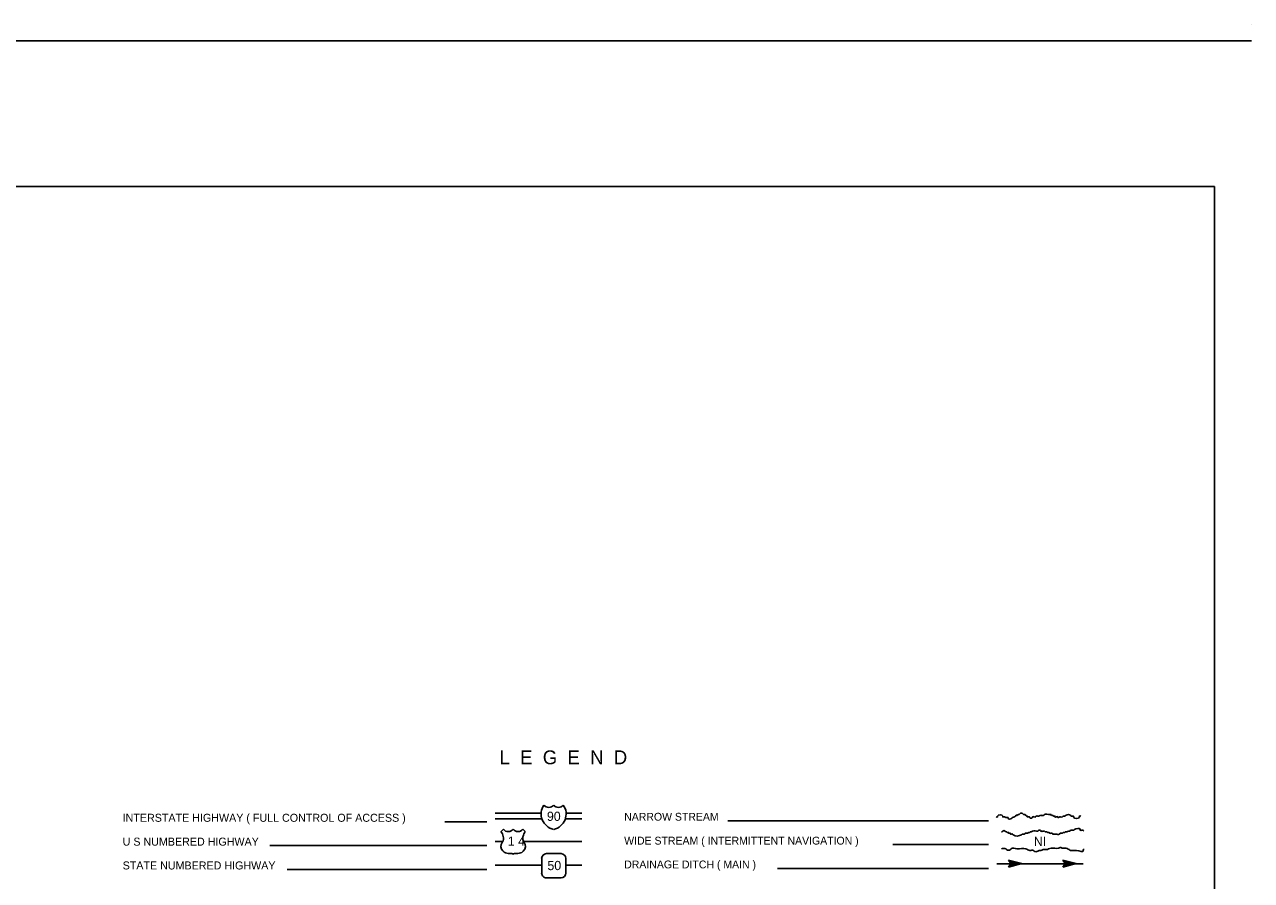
# Model space of a CAD drawing. Extents: x 1172858 to 1635737, y 15771737 to 16148254.
# Drawn here: x 1569322 to 1635737, y 15914737 to 15961095 of the extents above; entities that cross this region are included whole.
import ezdxf

# ---------------------------------------------------------------- set-up
doc = ezdxf.new("R2010")
doc.units = 0
for name, color, linetype in [('L12', 7, 'Continuous'), ('L23', 7, 'Continuous'), ('L26', 7, 'Continuous')]:
    doc.layers.add(name, color=color, linetype=linetype)

msp = doc.modelspace()

# ---------------------------------------------------------------- linework, layer by layer
at = {"layer": 'L12'}
for p, q in [((1594791, 15918381), (1597294, 15918381)), ((1598635, 15918381), (1599485, 15918381)), ((1594791, 15918080), (1597326, 15918080)), ((1598598, 15918080), (1599485, 15918080)), ((1595219, 15916855), (1594802, 15916855)), ((1596328, 15916855), (1599491, 15916855)), ((1594791, 15915567), (1597315, 15915567)), ((1598625, 15915567), (1599485, 15915567))]:
    msp.add_line(p, q, dxfattribs=at)
at = {"layer": 'L23'}
for p, q in [((1276931, 15952329), (1633737, 15952329)), ((1633737, 15952329), (1633737, 15778087)), ((1592078, 15917916), (1594348, 15917916)), ((1595119, 15917383), (1595251, 15917515)), ((1596423, 15917383), (1596291, 15917515)), ((1607400, 15917975), (1621503, 15917975)), ((1595177, 15916797), (1595182, 15916808)), ((1595235, 15917124), (1595235, 15917124)), ((1596307, 15917114), (1596307, 15917135)), ((1596365, 15916797), (1596365, 15916797)), ((1582595, 15916623), (1594348, 15916623)), ((1595224, 15916322), (1595209, 15916332)), ((1595510, 15916200), (1595710, 15916200)), ((1596032, 15916200), (1595832, 15916200)), ((1596291, 15916306), (1596317, 15916322)), ((1598366, 15916190), (1597574, 15916190)), ((1616318, 15916681), (1621503, 15916681)), ((1597315, 15915926), (1597315, 15915139)), ((1598625, 15915139), (1598625, 15915926)), ((1621957, 15915641), (1626635, 15915641)), ((1623298, 15915656), (1622590, 15915841)), ((1622590, 15915841), (1622706, 15915656)), ((1623298, 15915656), (1622590, 15915466)), ((1622590, 15915466), (1622706, 15915656)), ((1623192, 15915641), (1622633, 15915498)), ((1623219, 15915667), (1622643, 15915810)), ((1623118, 15915651), (1622643, 15915514)), ((1623139, 15915667), (1622648, 15915788)), ((1623034, 15915641), (1622659, 15915556)), ((1623050, 15915667), (1622685, 15915757)), ((1622960, 15915651), (1622685, 15915593)), ((1622833, 15915641), (1622691, 15915609)), ((1622960, 15915672), (1622701, 15915715)), ((1623298, 15915656), (1622706, 15915656)), ((1622849, 15915667), (1622717, 15915688)), ((1622759, 15915667), (1622717, 15915672)), ((1622791, 15915641), (1622717, 15915641)), ((1622981, 15915656), (1622791, 15915656)), ((1622918, 15915656), (1622791, 15915656)), ((1626244, 15915656), (1625531, 15915841)), ((1625531, 15915841), (1625653, 15915656)), ((1626244, 15915656), (1625531, 15915466)), ((1625531, 15915466), (1625653, 15915656)), ((1626133, 15915641), (1625573, 15915498)), ((1626160, 15915667), (1625584, 15915810)), ((1626059, 15915651), (1625584, 15915514)), ((1626086, 15915667), (1625589, 15915788)), ((1625975, 15915641), (1625600, 15915556)), ((1625991, 15915667), (1625626, 15915757)), ((1625901, 15915651), (1625626, 15915593)), ((1625774, 15915641), (1625632, 15915609)), ((1625901, 15915672), (1625642, 15915715)), ((1626244, 15915656), (1625653, 15915656)), ((1625790, 15915667), (1625658, 15915688)), ((1625700, 15915667), (1625658, 15915672)), ((1625732, 15915641), (1625658, 15915641)), ((1625927, 15915656), (1625732, 15915656)), ((1625859, 15915656), (1625732, 15915656)), ((1583535, 15915334), (1594348, 15915334)), ((1597574, 15914875), (1598366, 15914875)), ((1610077, 15915392), (1621503, 15915392))]:
    msp.add_line(p, q, dxfattribs=at)
for centre, radius, start, end in [((1598137, 15918337), 849, 145.14312, 258.09316), ((1597703, 15919021), 328, 217.37591, 322.23762), ((1598224, 15919021), 328, 217.76666, 322.62838), ((1597790, 15918337), 849, 281.91113, 34.86116), ((1595509, 15917698), 317, 215.68703, 325.8092), ((1596034, 15917698), 317, 214.19569, 324.65779), ((1595450, 15916586), 344, 141.56593, 226.89454), ((1594614, 15916987), 637, 12.29087, 38.41087), ((1594866, 15917021), 384, 326.08664, 14.91322), ((1596677, 15917022), 384, 166.75048, 215.18625), ((1596929, 15916987), 637, 141.59322, 166.93701), ((1596093, 15916586), 344, 310.34092, 38.29471), ((1595510, 15916597), 394, 224.02499, 270.00208), ((1595707, 15916138), 65.6, 10.37181, 90.00214), ((1595836, 15916138), 65.6, 90.00214, 169.63251), ((1596033, 15916597), 394, 270.00214, 311.99099), ((1597576, 15915926), 263, 90.00214, 180.00214), ((1598363, 15915926), 263, 0.00214, 90.00214), ((1597576, 15915139), 263, 180.00214, 270.00214), ((1598363, 15915139), 263, 270.00214, 0.00214)]:
    msp.add_arc(centre, radius, start, end, dxfattribs=at)
for points in [[(1621909, 15918180), (1621994, 15918180), (1621994, 15918223), (1622274, 15918223), (1622274, 15918180), (1622390, 15918180), (1622432, 15918144), (1622559, 15918144), (1622559, 15918107), (1622759, 15918107), (1622802, 15918144), (1622918, 15918180), (1623002, 15918265), (1623044, 15918265), (1623081, 15918265), (1623118, 15918307), (1623161, 15918307), (1623198, 15918349), (1623366, 15918349), (1623398, 15918307), (1623483, 15918307), (1623567, 15918223), (1623609, 15918223), (1623609, 15918180), (1623641, 15918180), (1623726, 15918180), (1623726, 15918144), (1623884, 15918144), (1623884, 15918180), (1624048, 15918180), (1624090, 15918223), (1624169, 15918223), (1624206, 15918223), (1624333, 15918265), (1624491, 15918265), (1624533, 15918307), (1624850, 15918307), (1624892, 15918307), (1624892, 15918265), (1624977, 15918265), (1625019, 15918223), (1625093, 15918223), (1625093, 15918180), (1625257, 15918180), (1625257, 15918144), (1625299, 15918144), (1625341, 15918180), (1625373, 15918180), (1625500, 15918180), (1625542, 15918223), (1625616, 15918223), (1625700, 15918265), (1625943, 15918265), (1625985, 15918223), (1626101, 15918223), (1626101, 15918180), (1626424, 15918180), (1626424, 15918223), (1626508, 15918223)], [(1622200, 15917373), (1622242, 15917373), (1622274, 15917415), (1622400, 15917415), (1622442, 15917373), (1622485, 15917373), (1622516, 15917330), (1622601, 15917330), (1622601, 15917293), (1622685, 15917293), (1622685, 15917251), (1622728, 15917251), (1622802, 15917251), (1622844, 15917214), (1623282, 15917214), (1623366, 15917251), (1623451, 15917251), (1623493, 15917293), (1623609, 15917293), (1623694, 15917330), (1623736, 15917330), (1623768, 15917373), (1623810, 15917373), (1623889, 15917415), (1624174, 15917415), (1624248, 15917457), (1624290, 15917457), (1624333, 15917415), (1624491, 15917415), (1624533, 15917415), (1624576, 15917373), (1624660, 15917373), (1624702, 15917330), (1624776, 15917330), (1624818, 15917293), (1624940, 15917293), (1624977, 15917251), (1625098, 15917251), (1625141, 15917251), (1625341, 15917251), (1625383, 15917293), (1625500, 15917293), (1625542, 15917330), (1625626, 15917330), (1625669, 15917373), (1625742, 15917373), (1625827, 15917415), (1625869, 15917415), (1625906, 15917415), (1625948, 15917457), (1626107, 15917457), (1626149, 15917489), (1626466, 15917489), (1626466, 15917457), (1626550, 15917457), (1626635, 15917457), (1626635, 15917415)], [(1622200, 15916449), (1622442, 15916449), (1622485, 15916406), (1622685, 15916406), (1622728, 15916449), (1623044, 15916449), (1623525, 15916449), (1623736, 15916364), (1623931, 15916364), (1623974, 15916322), (1624174, 15916322), (1624248, 15916364), (1624333, 15916364), (1624459, 15916406), (1624618, 15916406), (1624898, 15916491), (1625299, 15916491), (1625383, 15916522), (1625426, 15916522), (1625468, 15916491), (1625626, 15916491), (1625869, 15916406), (1625948, 15916364), (1626265, 15916364), (1626635, 15916364), (1626635, 15916406), (1626677, 15916406)]]:
    msp.add_spline(points, degree=3, dxfattribs=at)
at = {"layer": 'L26'}
for p, q in [((1635736, 15961095), (1635736, 15961095)), ((1635736, 15961095), (1635736, 15961095)), ((1274931, 15960205), (1635737, 15960205))]:
    msp.add_line(p, q, dxfattribs=at)

# ---------------------------------------------------------------- texts
at = {"layer": 'L23'}
for s, height, p in [('L  E  G  E  N  D', 749.98, (1595034, 15921032)), ('INTERSTATE HIGHWAY ( FULL CONTROL OF ACCESS )', 433.31, (1574633, 15917916)), ('90', 500, (1597600, 15917964)), ('NARROW STREAM', 425.01, (1601782, 15917975)), ('U S NUMBERED HIGHWAY', 433.31, (1574633, 15916623)), ('1 4', 500, (1595484, 15916616)), ('WIDE STREAM ( INTERMITTENT NAVIGATION )', 425.01, (1601782, 15916681)), ('NI', 500, (1623958, 15916602)), ('STATE NUMBERED HIGHWAY', 433.31, (1574633, 15915334)), ('50', 500, (1597627, 15915297)), ('DRAINAGE DITCH ( MAIN )', 425.01, (1601782, 15915392))]:
    msp.add_text(s, height=height, dxfattribs=at).set_placement(p)

doc.saveas('drawing.dxf')
